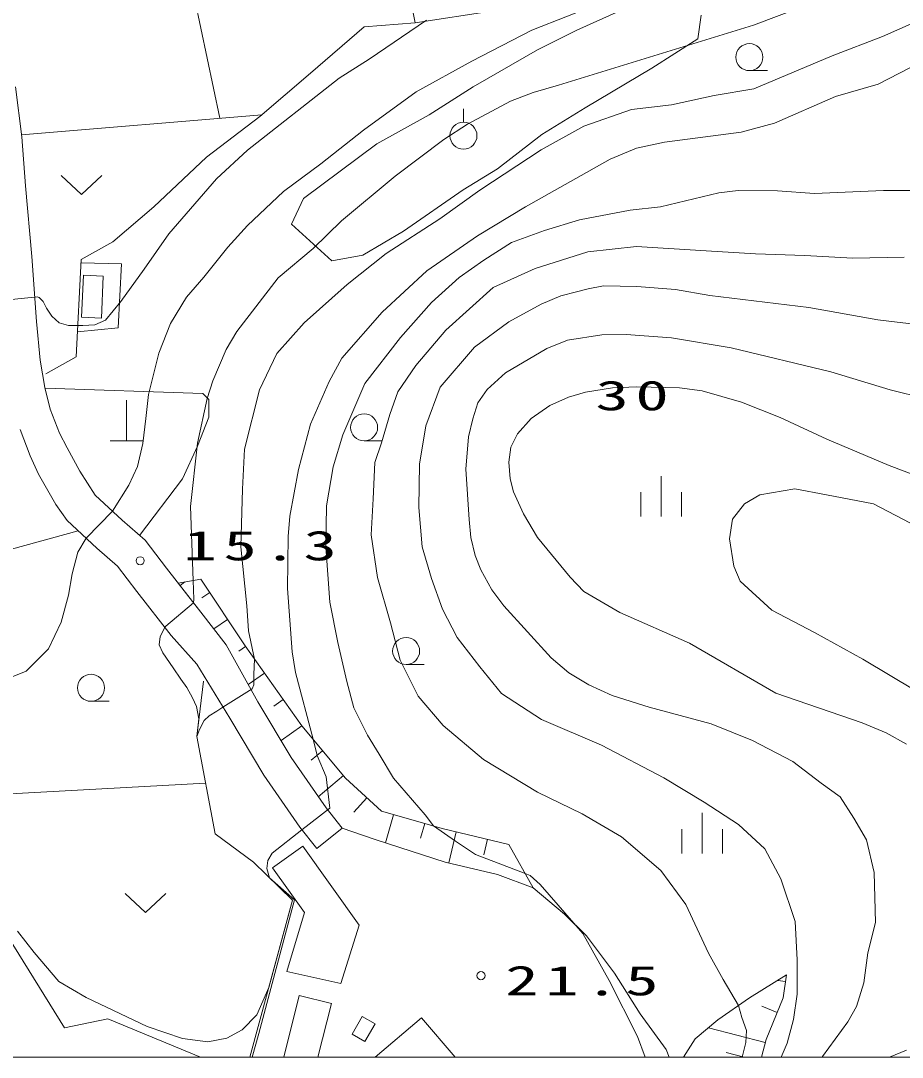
# Model space of a CAD drawing. Units: millimetres on the paper. Extents: x 20 to 1662, y 20 to 574.
# Drawn here: x 94.47 to 110.8, y 106 to 125.19 of the extents above; entities that cross this region are included whole.
import ezdxf

# ---------------------------------------------------------------- set-up
doc = ezdxf.new("R2010")
doc.units = ezdxf.units.MM
doc.layers.add('D-SUV', color=8, linetype='Continuous', lineweight=13)
doc.layers.add('D-TTL-LINE', color=7, linetype='Continuous', lineweight=13)
doc.styles.add('ＭＳ ゴシック', font='')
doc.styles.get('ＭＳ ゴシック').set_extended_font_data('MS Gothic')

msp = doc.modelspace()

# ---------------------------------------------------------------- linework, layer by layer
at = {"layer": 'D-SUV'}
for p, q in [((100.873, 129.537), (101.779, 125.145)), ((97.583, 126.101), (98.161, 123.381)), ((109.911, 125.813), (108.045, 125.105)), ((105.259, 125.533), (103.937, 125.011)), ((101.779, 125.145), (103.229, 125.369)), ((104.769, 125.015), (105.557, 125.361)), ((100.833, 125.077), (101.779, 125.145)), ((101.985, 125.195), (100.923, 124.473)), ((108.045, 125.105), (104.429, 123.997)), ((107.075, 125.289), (107.011, 124.849)), ((111.075, 125.179), (110.431, 124.893)), ((99.837, 124.215), (100.833, 125.077)), ((103.937, 125.011), (102.827, 124.441)), ((104.045, 124.647), (104.769, 125.015)), ((107.011, 124.849), (106.159, 124.307)), ((110.431, 124.893), (109.501, 124.537)), ((102.849, 123.961), (104.045, 124.647)), ((109.501, 124.537), (108.047, 123.929)), ((100.923, 124.473), (100.371, 124.121)), ((102.827, 124.441), (101.797, 123.869)), ((111.129, 124.411), (110.349, 124.011)), ((98.899, 123.415), (99.837, 124.215)), ((106.159, 124.307), (104.927, 123.575)), ((107.967, 124.263), (108.302, 124.263)), ((94.489, 123.035), (94.375, 123.965)), ((100.371, 124.121), (98.673, 122.791)), ((102.037, 123.445), (102.849, 123.961)), ((104.429, 123.997), (103.961, 123.861)), ((110.349, 124.011), (109.559, 123.787)), ((101.797, 123.869), (100.819, 123.163)), ((103.961, 123.861), (103.543, 123.699)), ((107.313, 123.803), (106.525, 123.633)), ((108.047, 123.929), (107.313, 123.803)), ((109.559, 123.787), (108.433, 123.291)), ((103.543, 123.699), (102.743, 123.273)), ((104.927, 123.575), (104.123, 123.079)), ((106.525, 123.633), (105.785, 123.541)), ((94.483, 123.077), (98.935, 123.445)), ((97.913, 122.663), (98.899, 123.415)), ((101.069, 122.909), (102.037, 123.445)), ((102.671, 123.559), (102.671, 123.309)), ((105.785, 123.541), (104.901, 123.237)), ((102.743, 123.273), (102.305, 122.991)), ((104.901, 123.237), (104.109, 122.795)), ((108.433, 123.291), (107.815, 123.127)), ((94.561, 122.133), (94.489, 123.035)), ((100.819, 123.163), (100.027, 122.535)), ((102.305, 122.991), (101.407, 122.311)), ((104.123, 123.079), (103.303, 122.447)), ((107.815, 123.127), (106.393, 122.939)), ((99.709, 121.899), (101.069, 122.909)), ((105.877, 122.825), (105.389, 122.625)), ((106.393, 122.939), (105.877, 122.825)), ((96.937, 121.745), (97.913, 122.663)), ((98.673, 122.791), (98.099, 122.259)), ((104.109, 122.795), (102.975, 122.051)), ((105.389, 122.625), (103.821, 121.741)), ((100.027, 122.535), (99.337, 122.027)), ((103.303, 122.447), (102.663, 122.059)), ((95.597, 121.972), (95.222, 122.322)), ((95.972, 122.322), (95.597, 121.972)), ((98.099, 122.259), (97.215, 121.245)), ((101.407, 122.311), (100.413, 121.481)), ((94.675, 120.823), (94.561, 122.133)), ((102.663, 122.059), (101.563, 121.293)), ((102.975, 122.051), (102.231, 121.519)), ((107.759, 122.043), (107.401, 122.001)), ((108.489, 122.037), (107.759, 122.043)), ((109.171, 121.991), (108.489, 122.037)), ((109.171, 121.991), (110.453, 122.047)), ((110.453, 122.047), (111.433, 122.047)), ((99.337, 122.027), (98.669, 121.399)), ((99.485, 121.419), (99.709, 121.899)), ((107.401, 122.001), (106.319, 121.743)), ((96.177, 121.093), (96.937, 121.745)), ((103.821, 121.741), (102.929, 121.207)), ((105.757, 121.679), (104.821, 121.499)), ((106.319, 121.743), (105.757, 121.679)), ((100.413, 121.481), (99.885, 120.973)), ((102.231, 121.519), (101.237, 120.881)), ((104.821, 121.499), (104.173, 121.305)), ((98.669, 121.399), (98.307, 120.995)), ((100.233, 120.741), (99.485, 121.419)), ((101.563, 121.293), (100.805, 120.845)), ((104.173, 121.305), (103.563, 121.081)), ((95.593, 120.765), (96.177, 121.093)), ((97.215, 121.245), (96.757, 120.591)), ((102.929, 121.207), (101.995, 120.559)), ((103.563, 121.081), (103.049, 120.757)), ((98.307, 120.995), (97.861, 120.441)), ((99.885, 120.973), (99.237, 120.427)), ((101.237, 120.881), (100.515, 120.305)), ((104.973, 120.907), (103.997, 120.603)), ((105.877, 121.005), (104.973, 120.907)), ((107.165, 120.929), (105.877, 121.005)), ((108.081, 120.875), (107.165, 120.929)), ((94.761, 119.621), (94.675, 120.823)), ((95.495, 118.965), (95.593, 120.765)), ((96.339, 120.685), (95.591, 120.703)), ((100.805, 120.845), (100.233, 120.741)), ((103.049, 120.757), (102.589, 120.431)), ((108.995, 120.843), (108.081, 120.875)), ((109.881, 120.789), (108.995, 120.843)), ((110.833, 120.813), (109.881, 120.789)), ((96.273, 119.505), (96.339, 120.685)), ((96.757, 120.591), (96.323, 119.991)), ((101.995, 120.559), (101.167, 119.793)), ((103.997, 120.603), (103.221, 120.249)), ((95.599, 119.697), (95.631, 120.475)), ((95.631, 120.475), (95.999, 120.461)), ((95.999, 120.461), (95.969, 119.683)), ((97.861, 120.441), (97.541, 120.073)), ((99.237, 120.427), (98.473, 119.435)), ((100.515, 120.305), (99.723, 119.595)), ((102.589, 120.431), (102.081, 119.973)), ((103.221, 120.249), (102.347, 119.459)), ((104.767, 120.171), (104.477, 120.093)), ((104.979, 120.227), (104.767, 120.171)), ((105.267, 120.279), (104.979, 120.227)), ((105.881, 120.269), (105.267, 120.279)), ((106.597, 120.213), (105.881, 120.269)), ((107.231, 120.101), (106.597, 120.213)), ((94.729, 120.073), (93.991, 119.999)), ((94.777, 120.077), (94.729, 120.073)), ((94.815, 120.065), (94.777, 120.077)), ((94.889, 119.991), (94.815, 120.065)), ((94.951, 119.867), (94.889, 119.991)), ((96.323, 119.991), (96.039, 119.645)), ((97.541, 120.073), (97.245, 119.583)), ((102.081, 119.973), (101.507, 119.325)), ((104.111, 119.941), (103.509, 119.615)), ((104.477, 120.093), (104.111, 119.941)), ((107.231, 120.101), (109.067, 119.877)), ((95.049, 119.719), (94.951, 119.867)), ((101.167, 119.793), (100.419, 118.941)), ((109.067, 119.877), (110.343, 119.653)), ((94.833, 118.905), (94.761, 119.621)), ((95.185, 119.595), (95.049, 119.719)), ((95.359, 119.545), (95.185, 119.595)), ((95.619, 119.545), (95.359, 119.545)), ((95.969, 119.683), (95.599, 119.697)), ((95.841, 119.559), (95.619, 119.545)), ((96.039, 119.645), (95.841, 119.559)), ((97.245, 119.583), (97.029, 119.031)), ((99.723, 119.595), (99.215, 119.029)), ((103.509, 119.615), (102.877, 119.147)), ((110.343, 119.653), (111.281, 119.539)), ((95.521, 119.427), (96.273, 119.505)), ((98.473, 119.435), (98.279, 119.103)), ((102.347, 119.459), (101.791, 118.803)), ((105.235, 119.375), (104.597, 119.275)), ((105.683, 119.377), (105.235, 119.375)), ((106.523, 119.319), (105.683, 119.377)), ((101.507, 119.325), (100.845, 118.469)), ((104.597, 119.275), (104.213, 119.119)), ((107.629, 119.131), (106.523, 119.319)), ((94.937, 118.651), (95.495, 118.965)), ((97.029, 119.031), (96.837, 118.271)), ((98.279, 119.103), (98.029, 118.523)), ((99.215, 119.029), (98.895, 118.355)), ((102.877, 119.147), (102.239, 118.405)), ((104.213, 119.119), (103.449, 118.669)), ((109.473, 118.685), (107.629, 119.131)), ((94.917, 118.397), (94.833, 118.905)), ((100.419, 118.941), (100.183, 118.511)), ((101.791, 118.803), (101.453, 118.315)), ((103.449, 118.669), (103.109, 118.361)), ((109.473, 118.685), (110.571, 118.353)), ((95.019, 117.997), (94.917, 118.397)), ((98.029, 118.523), (97.927, 118.197)), ((100.183, 118.511), (99.835, 117.719)), ((100.845, 118.469), (100.435, 117.519)), ((102.239, 118.405), (101.973, 117.691)), ((105.429, 118.391), (104.929, 118.311)), ((105.883, 118.413), (105.429, 118.391)), ((106.673, 118.391), (105.883, 118.413)), ((107.093, 118.335), (106.673, 118.391)), ((94.921, 118.383), (97.843, 118.285)), ((96.837, 118.271), (96.791, 117.827)), ((97.927, 118.197), (97.745, 117.369)), ((97.843, 118.285), (97.955, 118.177)), ((98.895, 118.355), (98.613, 117.257)), ((101.453, 118.315), (101.305, 117.897)), ((103.109, 118.361), (102.939, 118.117)), ((104.617, 118.221), (104.269, 118.063)), ((104.929, 118.311), (104.617, 118.221)), ((107.823, 118.127), (107.093, 118.335)), ((110.571, 118.353), (111.503, 118.125)), ((96.429, 117.413), (96.429, 118.163)), ((96.429, 117.413), (96.429, 118.163)), ((97.955, 118.177), (97.957, 117.849)), ((102.939, 118.117), (102.875, 117.915)), ((104.269, 118.063), (103.925, 117.821)), ((108.535, 117.845), (107.823, 118.127)), ((95.191, 117.553), (95.019, 117.997)), ((96.791, 117.827), (96.735, 117.363)), ((97.957, 117.849), (97.747, 117.313)), ((101.305, 117.897), (101.151, 117.373)), ((102.845, 117.815), (102.765, 117.487)), ((102.875, 117.915), (102.845, 117.815)), ((103.925, 117.821), (103.669, 117.539)), ((109.403, 117.439), (108.535, 117.845)), ((94.459, 117.623), (94.645, 117.135)), ((99.835, 117.719), (99.613, 116.879)), ((101.973, 117.691), (101.859, 116.977)), ((95.333, 117.281), (95.191, 117.553)), ((100.435, 117.519), (100.257, 116.931)), ((102.765, 117.487), (102.717, 116.887)), ((103.669, 117.539), (103.551, 117.293)), ((110.555, 116.951), (109.403, 117.439)), ((95.563, 116.851), (95.333, 117.281)), ((96.129, 117.413), (96.729, 117.413)), ((96.129, 117.413), (96.729, 117.413)), ((96.735, 117.363), (96.633, 116.933)), ((97.747, 117.313), (97.467, 116.705)), ((97.745, 117.369), (97.617, 116.197)), ((98.613, 117.257), (98.577, 116.513)), ((100.831, 117.409), (101.166, 117.409)), ((101.151, 117.373), (101.031, 117.011)), ((103.551, 117.293), (103.509, 117.017)), ((94.645, 117.135), (94.803, 116.793)), ((95.849, 116.407), (95.563, 116.851)), ((96.633, 116.933), (96.473, 116.591)), ((99.613, 116.879), (99.455, 116.015)), ((100.257, 116.931), (100.137, 116.207)), ((101.031, 117.011), (100.999, 116.335)), ((101.859, 116.977), (101.847, 116.179)), ((102.717, 116.887), (102.777, 115.953)), ((103.509, 117.017), (103.535, 116.709)), ((111.063, 116.761), (110.555, 116.951)), ((94.803, 116.793), (95.119, 116.233)), ((97.467, 116.705), (96.671, 115.659)), ((103.535, 116.709), (103.597, 116.465)), ((106.333, 116.008), (106.333, 116.758)), ((96.473, 116.591), (96.171, 116.107)), ((98.577, 116.513), (98.545, 115.447)), ((108.805, 116.523), (108.159, 116.411)), ((109.395, 116.411), (108.805, 116.523)), ((96.349, 115.941), (95.849, 116.407)), ((100.999, 116.335), (100.963, 115.671)), ((103.597, 116.465), (103.783, 116.059)), ((105.958, 116.008), (105.958, 116.458)), ((106.708, 116.008), (106.708, 116.458)), ((108.159, 116.411), (107.877, 116.243)), ((110.267, 116.243), (109.395, 116.411)), ((95.119, 116.233), (95.333, 115.933)), ((96.171, 116.107), (95.683, 115.607)), ((97.617, 116.197), (97.667, 114.825)), ((100.137, 116.207), (100.119, 115.449)), ((101.847, 116.179), (101.909, 115.447)), ((107.877, 116.243), (107.653, 115.963)), ((111.081, 115.821), (110.267, 116.243)), ((95.333, 115.933), (95.881, 115.421)), ((96.773, 115.569), (96.349, 115.941)), ((99.455, 116.015), (99.423, 115.637)), ((102.777, 115.953), (102.809, 115.621)), ((103.783, 116.059), (104.045, 115.623)), ((107.653, 115.963), (107.595, 115.597)), ((91.283, 114.573), (95.533, 115.747)), ((95.683, 115.607), (95.527, 115.349)), ((97.171, 115.051), (96.773, 115.569)), ((99.423, 115.637), (99.415, 114.679)), ((100.963, 115.671), (101.081, 114.881)), ((102.809, 115.621), (102.889, 115.289)), ((104.045, 115.623), (104.645, 114.885)), ((107.595, 115.597), (107.681, 115.091)), ((95.527, 115.349), (95.423, 114.951)), ((95.881, 115.421), (96.261, 115.089)), ((98.545, 115.447), (98.657, 114.355)), ((100.119, 115.449), (100.193, 114.425)), ((101.909, 115.447), (102.077, 114.861)), ((102.889, 115.289), (102.991, 115.023)), ((95.423, 114.951), (95.357, 114.555)), ((96.261, 115.089), (96.619, 114.621)), ((97.809, 114.237), (97.171, 115.051)), ((102.991, 115.023), (103.195, 114.655)), ((107.681, 115.091), (107.793, 114.811)), ((97.385, 114.779), (97.809, 114.849)), ((97.809, 114.237), (97.385, 114.779)), ((97.509, 114.799), (97.421, 114.735)), ((97.667, 114.825), (97.679, 114.481)), ((97.809, 114.849), (98.625, 113.615)), ((101.081, 114.881), (101.317, 114.039)), ((102.077, 114.861), (102.285, 114.297)), ((104.645, 114.885), (104.901, 114.619)), ((107.793, 114.811), (108.383, 114.277)), ((95.357, 114.555), (95.223, 114.055)), ((96.619, 114.621), (97.257, 113.807)), ((97.973, 114.601), (97.827, 114.505)), ((99.415, 114.679), (99.499, 113.503)), ((103.195, 114.655), (103.417, 114.355)), ((104.901, 114.619), (105.567, 114.235)), ((97.669, 114.413), (97.157, 113.981)), ((97.679, 114.481), (97.669, 114.413)), ((98.657, 114.355), (98.687, 113.893)), ((100.193, 114.425), (100.347, 113.675)), ((103.417, 114.355), (104.295, 113.393)), ((98.277, 113.633), (97.809, 114.237)), ((98.277, 113.633), (97.809, 114.237)), ((102.285, 114.297), (102.557, 113.773)), ((105.567, 114.235), (106.857, 113.665)), ((108.383, 114.277), (109.173, 113.865)), ((95.223, 114.055), (94.985, 113.559)), ((97.157, 113.981), (97.143, 113.953)), ((98.303, 114.101), (98.047, 113.931)), ((101.317, 114.039), (101.501, 113.349)), ((97.055, 113.791), (97.037, 113.635)), ((97.143, 113.953), (97.055, 113.791)), ((97.257, 113.807), (97.733, 113.275)), ((98.687, 113.893), (98.801, 113.369)), ((109.173, 113.865), (110.065, 113.371)), ((97.037, 113.635), (97.103, 113.487)), ((98.863, 112.577), (98.277, 113.633)), ((98.863, 112.577), (98.277, 113.633)), ((98.635, 113.601), (98.513, 113.515)), ((98.625, 113.615), (99.679, 112.133)), ((100.347, 113.675), (100.513, 112.957)), ((102.557, 113.773), (102.977, 113.229)), ((106.857, 113.665), (108.457, 112.737)), ((94.985, 113.559), (94.571, 113.145)), ((97.103, 113.487), (97.293, 113.209)), ((99.499, 113.503), (99.559, 113.121)), ((97.293, 113.209), (97.437, 112.999)), ((97.733, 113.275), (98.343, 112.277)), ((98.789, 113.085), (98.801, 113.369)), ((101.501, 113.349), (101.833, 112.685)), ((101.609, 113.269), (101.944, 113.269)), ((102.977, 113.229), (103.375, 112.735)), ((104.295, 113.393), (104.625, 113.117)), ((110.065, 113.371), (111.051, 112.785)), ((94.571, 113.145), (93.891, 112.877)), ((98.983, 113.113), (98.683, 112.901)), ((98.789, 112.897), (98.789, 113.085)), ((99.559, 113.121), (99.885, 111.887)), ((104.625, 113.117), (104.993, 112.891)), ((97.437, 112.999), (97.547, 112.845)), ((97.547, 112.845), (97.655, 112.651)), ((97.859, 112.959), (97.731, 111.939)), ((98.755, 112.817), (98.789, 112.897)), ((100.513, 112.957), (100.639, 112.469)), ((104.993, 112.891), (105.425, 112.697)), ((97.655, 112.651), (97.727, 112.491)), ((98.217, 112.481), (98.755, 112.817)), ((101.833, 112.685), (102.297, 112.139)), ((103.375, 112.735), (104.117, 112.255)), ((105.425, 112.697), (106.109, 112.481)), ((108.457, 112.737), (110.057, 112.189)), ((95.773, 112.589), (96.108, 112.589)), ((97.727, 112.491), (97.771, 112.267)), ((98.103, 112.409), (98.217, 112.481)), ((99.479, 111.549), (98.863, 112.577)), ((99.479, 111.549), (98.863, 112.577)), ((99.331, 112.623), (99.157, 112.501)), ((100.639, 112.469), (100.895, 111.961)), ((106.109, 112.481), (107.259, 112.171)), ((97.771, 112.267), (97.731, 111.939)), ((97.871, 112.233), (97.959, 112.321)), ((97.959, 112.321), (98.103, 112.409)), ((98.343, 112.277), (98.975, 111.223)), ((104.117, 112.255), (105.227, 111.777)), ((97.731, 111.939), (97.783, 112.067)), ((97.783, 112.067), (97.871, 112.233)), ((99.677, 112.135), (99.293, 111.861)), ((99.679, 112.133), (100.487, 111.167)), ((102.297, 112.139), (103.039, 111.509)), ((107.259, 112.171), (108.021, 111.861)), ((110.057, 112.189), (110.497, 112.003)), ((97.731, 111.939), (98.075, 110.133)), ((97.731, 111.939), (98.075, 110.133)), ((98.075, 110.133), (97.731, 111.939)), ((99.885, 111.887), (99.963, 111.587)), ((100.895, 111.961), (101.111, 111.613)), ((108.021, 111.861), (108.773, 111.473)), ((110.497, 112.003), (110.879, 111.797)), ((100.063, 111.675), (99.851, 111.497)), ((105.227, 111.777), (106.381, 111.171)), ((100.125, 110.615), (99.479, 111.549)), ((100.125, 110.615), (99.479, 111.549)), ((99.963, 111.587), (100.125, 111.191)), ((101.111, 111.613), (101.377, 111.165)), ((103.039, 111.509), (104.041, 110.905)), ((108.773, 111.473), (109.297, 111.073)), ((98.975, 111.223), (99.643, 110.257)), ((100.447, 111.215), (99.981, 110.823)), ((100.125, 111.191), (100.199, 110.609)), ((100.487, 111.167), (101.151, 110.553)), ((101.377, 111.165), (101.959, 110.485)), ((106.381, 111.171), (107.129, 110.721)), ((97.895, 111.073), (93.503, 110.837)), ((104.041, 110.905), (104.867, 110.509)), ((109.297, 111.073), (109.647, 110.819)), ((100.883, 110.801), (100.639, 110.537)), ((107.129, 110.721), (107.765, 110.309)), ((109.647, 110.819), (109.903, 110.423)), ((100.199, 110.609), (99.679, 110.211)), ((100.423, 110.239), (100.125, 110.615)), ((100.423, 110.239), (100.125, 110.615)), ((101.151, 110.553), (102.299, 110.229)), ((107.093, 109.772), (107.093, 110.522)), ((101.375, 110.489), (101.229, 109.967)), ((101.953, 110.327), (101.877, 110.055)), ((101.959, 110.485), (102.115, 110.281)), ((104.867, 110.509), (105.599, 110.079)), ((109.903, 110.423), (110.135, 110.027)), ((99.679, 110.211), (99.125, 109.779)), ((99.643, 110.257), (99.953, 109.867)), ((100.423, 110.239), (99.953, 109.867)), ((101.019, 110.035), (100.423, 110.239)), ((102.115, 110.281), (102.525, 109.999)), ((102.299, 110.229), (103.511, 109.941)), ((102.533, 110.173), (102.397, 109.597)), ((106.718, 109.772), (106.718, 110.222)), ((107.468, 109.772), (107.468, 110.222)), ((107.765, 110.309), (108.251, 109.861)), ((98.075, 110.133), (98.781, 109.609)), ((98.075, 110.133), (98.781, 109.609)), ((98.781, 109.609), (98.075, 110.133)), ((101.495, 109.881), (101.019, 110.035)), ((102.525, 109.999), (102.891, 109.751)), ((103.117, 110.035), (103.049, 109.747)), ((105.599, 110.079), (106.329, 109.459)), ((110.135, 110.027), (110.275, 109.423)), ((99.125, 109.779), (99.045, 109.643)), ((99.135, 109.509), (99.693, 109.907)), ((99.693, 109.907), (100.741, 108.443)), ((102.335, 109.611), (101.495, 109.881)), ((102.891, 109.751), (103.811, 109.403)), ((103.511, 109.941), (103.959, 109.135)), ((108.251, 109.861), (108.551, 109.301)), ((98.781, 109.609), (99.505, 108.909)), ((98.781, 109.609), (99.505, 108.909)), ((99.505, 108.909), (98.781, 109.609)), ((99.045, 109.643), (99.031, 109.493)), ((103.301, 109.381), (102.335, 109.611)), ((99.031, 109.493), (99.077, 109.323)), ((99.727, 108.679), (99.135, 109.509)), ((103.959, 109.135), (103.301, 109.381)), ((103.811, 109.403), (103.909, 109.365)), ((106.329, 109.459), (106.791, 108.825)), ((110.275, 109.423), (110.299, 108.493)), ((99.077, 109.323), (99.539, 108.915)), ((103.909, 109.365), (104.091, 109.201)), ((104.091, 109.201), (104.881, 108.293)), ((108.551, 109.301), (108.813, 108.515)), ((96.781, 108.68), (96.406, 109.03)), ((97.156, 109.03), (96.781, 108.68)), ((103.959, 109.135), (104.541, 108.651)), ((93.831, 108.881), (95.283, 106.543)), ((99.505, 108.909), (98.715, 106)), ((98.715, 106), (99.505, 108.909)), ((99.539, 108.915), (98.879, 106.437)), ((99.505, 108.909), (99.067, 107.291)), ((106.791, 108.825), (107.211, 107.927)), ((99.397, 107.587), (99.727, 108.679)), ((104.541, 108.651), (104.947, 108.245)), ((100.741, 108.443), (100.401, 107.363)), ((108.813, 108.515), (108.851, 107.805)), ((110.299, 108.493), (110.159, 107.935)), ((94.723, 107.941), (94.413, 108.335)), ((104.881, 108.293), (105.369, 107.421)), ((104.947, 108.245), (105.471, 107.555)), ((95.175, 107.403), (94.723, 107.941)), ((107.211, 107.927), (107.483, 107.437)), ((110.159, 107.935), (110.089, 107.377)), ((108.851, 107.805), (108.851, 107.169)), ((100.401, 107.363), (99.397, 107.587)), ((105.471, 107.555), (105.943, 106.805)), ((107.971, 107.099), (108.655, 107.525)), ((108.655, 107.525), (108.595, 107.103)), ((95.681, 107.105), (95.175, 107.403)), ((99.067, 107.291), (98.843, 106.787)), ((105.369, 107.421), (105.893, 106.383)), ((107.483, 107.437), (107.767, 106.957)), ((108.637, 107.401), (108.491, 107.423)), ((110.089, 107.377), (109.949, 106.937)), ((96.815, 106.567), (95.681, 107.105)), ((99.341, 106), (99.627, 107.143)), ((99.627, 107.143), (100.225, 106.995)), ((107.383, 106.691), (107.971, 107.099)), ((108.595, 107.103), (108.275, 106.329)), ((108.851, 107.169), (108.781, 106.699)), ((100.225, 106.995), (99.976, 106)), ((107.767, 106.957), (107.829, 106.739)), ((108.481, 106.827), (108.199, 106.945)), ((109.949, 106.937), (109.787, 106.657)), ((95.283, 106.543), (96.085, 106.709)), ((96.085, 106.709), (97.802, 106)), ((98.843, 106.787), (98.573, 106.505)), ((100.607, 106.429), (100.795, 106.753)), ((100.795, 106.753), (101.033, 106.617)), ((101.035, 106), (101.893, 106.731)), ((101.893, 106.731), (102.516, 106)), ((105.943, 106.805), (106.423, 106.143)), ((106.963, 106.343), (107.383, 106.691)), ((107.829, 106.739), (107.911, 106.493)), ((108.781, 106.699), (108.667, 106.263)), ((97.465, 106.347), (96.815, 106.567)), ((98.573, 106.505), (98.289, 106.353)), ((101.033, 106.617), (100.845, 106.291)), ((108.259, 106.271), (107.209, 106.547)), ((107.911, 106.493), (107.903, 106.275)), ((109.787, 106.657), (109.323, 106.013)), ((97.937, 106.287), (97.465, 106.347)), ((98.289, 106.353), (97.937, 106.287)), ((98.879, 106.437), (98.759, 106)), ((100.845, 106.291), (100.607, 106.429)), ((105.893, 106.383), (106.035, 106)), ((106.749, 106), (106.963, 106.343)), ((108.275, 106.329), (108.188, 106)), ((106.423, 106.143), (106.482, 106)), ((107.903, 106.275), (107.835, 106)), ((108.667, 106.263), (108.555, 106)), ((110.875, 106.131), (110.564, 106)), ((107.867, 106), (107.537, 106.087)), ((109.323, 106.013), (109.316, 106))]:
    msp.add_line(p, q, dxfattribs=at)
for centre, radius in [((107.967, 124.513), 0.25), ((102.671, 123.059), 0.25), ((100.831, 117.659), 0.25), ((96.683, 115.191), 0.075), ((101.609, 113.519), 0.25), ((95.773, 112.839), 0.25), ((102.995, 107.511), 0.075)]:
    msp.add_circle(centre, radius, dxfattribs=at)
at = {"layer": 'D-TTL-LINE'}
msp.add_line((25, 106), (125, 106), dxfattribs=at)

# ---------------------------------------------------------------- texts
at = {"layer": 'D-SUV', "char_height": 0.5499, "attachment_point": 7, "style": 'ＭＳ ゴシック'}
for s, insert in [('\\T1.2;\\W1.65;30', (105.115, 117.967)), ('\\T1.2;\\W1.65;15.3', (97.485, 115.189)), ('\\T1.2;\\W1.65;21.5', (103.445, 107.137))]:
    msp.add_mtext(s, dxfattribs=dict(at, insert=insert))

doc.saveas('drawing.dxf')
